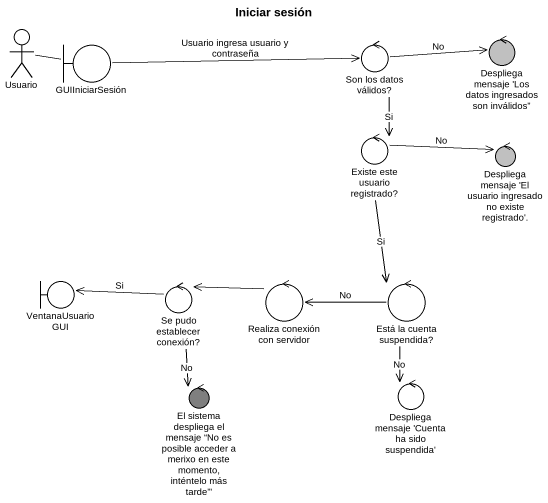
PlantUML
@startuml
title Iniciar sesión
actor Usuario
boundary GUIIniciarSesión
control "Son los datos válidos?" as Son_los_datos_válidos
control "Despliega mensaje 'Los datos ingresados son inválidos”" as Despliega_mensaje_Los_datos #C0C0C0
control "Existe este usuario registrado?" as Existe_este_usuario
control "Despliega mensaje 'El usuario ingresado no existe registrado'." as Despliega_mensaje_El #C0C0C0
boundary VentanaUsuarioGUI
control "Realiza conexión con servidor" as Realiza_conexión_con
control "Está la cuenta suspendida?" as Está_la_cuenta_suspendida
control "Se pudo establecer conexión?" as Se_pudo_establecer_conexión
control "El sistema despliega el mensaje “No es posible acceder a merixo en este momento, inténtelo más tarde”'" as El_sistema_despliega_el #7F7F7F
control "Despliega mensaje 'Cuenta ha sido suspendida'" as Despliega_mensaje_Cuenta_ha
Usuario -right- GUIIniciarSesión
GUIIniciarSesión -right-> Son_los_datos_válidos : Usuario ingresa usuario y contraseña
Son_los_datos_válidos -right-> Despliega_mensaje_Los_datos : No
Son_los_datos_válidos --> Existe_este_usuario : Si
Existe_este_usuario -right-> Despliega_mensaje_El : No
Existe_este_usuario --> Está_la_cuenta_suspendida : Si
Realiza_conexión_con -left-> Se_pudo_establecer_conexión
Está_la_cuenta_suspendida -left-> Realiza_conexión_con : No
Está_la_cuenta_suspendida --> Despliega_mensaje_Cuenta_ha : No
Se_pudo_establecer_conexión -left-> VentanaUsuarioGUI : Si
Se_pudo_establecer_conexión --> El_sistema_despliega_el : No
@enduml
